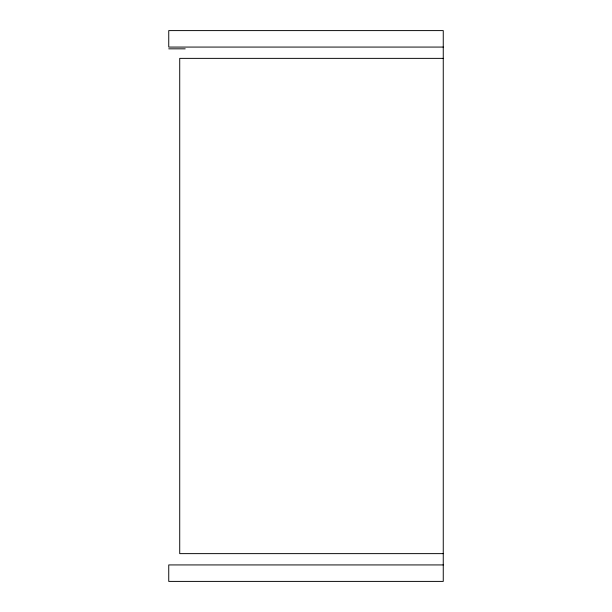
<?xml version="1.0" encoding="UTF-8"?>
<svg xmlns="http://www.w3.org/2000/svg" width="612" height="612" viewBox="0 0 612 612"><rect width="100%" height="100%" fill="white"/><g stroke="black" fill="none" stroke-linecap="round" stroke-linejoin="round"><path stroke-width="0.92" d="M443.256 47.07L168.744 47.07L168.744 30.6L443.256 30.6L443.256 581.4L168.744 581.4L168.744 564.93L443.256 564.93M168.744 48.83L185.214 48.83M443.256 58.37L179.721 58.37L179.721 553.631L443.256 553.631"/></g></svg>
